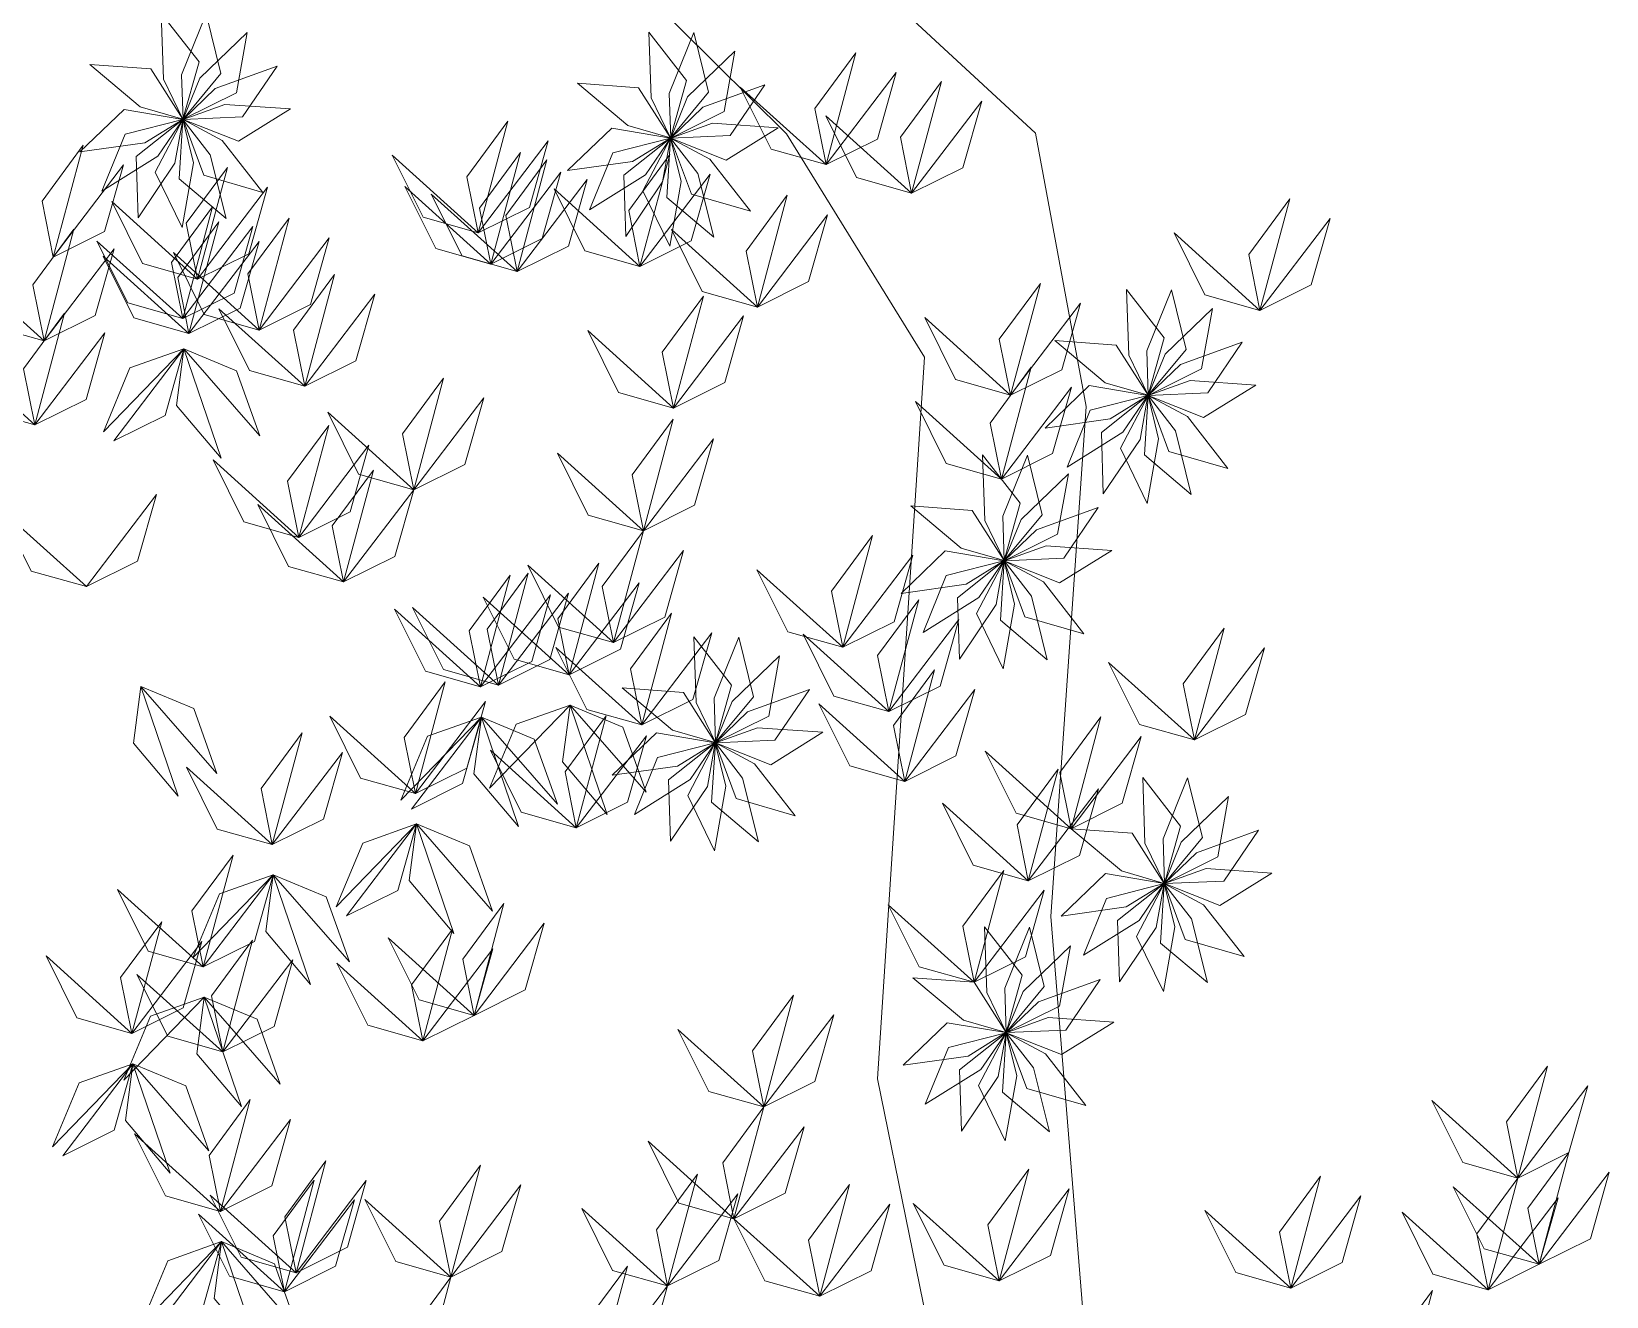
# Model space of a CAD drawing. Header units: inches. Extents: x -422522 to 22891, y -2973 to 414515.
# Drawn here: x 16794.7 to 16876.3, y 7970.2 to 8035.8 of the extents above; entities that cross this region are included whole.
import ezdxf

# ---------------------------------------------------------------- set-up
doc = ezdxf.new("R2010")
doc.units = ezdxf.units.IN
doc.header["$MEASUREMENT"] = 0
doc.layers.add('ARREDAMENTO', color=8, linetype='Continuous', lineweight=13)

msp = doc.modelspace()

# ---------------------------------------------------------------- linework, layer by layer
at = {"layer": 'ARREDAMENTO', "linetype": 'Continuous', "lineweight": 0}
for points in [[(16849.54625, 7964.78021), (16847.51588, 7989.919), (16849.34919, 8016.36218), (16846.71593, 8030.53733), (16827.95117, 8047.87453), (16817.59055, 8059.44091), (16834.32494, 8067.2425), (16870.39004, 8078.34214), (16901.96394, 8083.62151)], [(16736.04749, 7969.50318), (16744.39005, 7979.85172), (16750.78846, 7992.77194), (16755.90719, 8003.10812), (16764.26207, 8010.23279), (16780.33199, 8023.1901), (16789.96655, 8032.89881), (16801.52063, 8046.48359), (16809.88783, 8050.38439), (16820.87597, 8043.33391), (16833.82058, 8030.48787), (16840.95736, 8018.90913), (16838.52116, 7981.50231), (16841.80658, 7965.39531)]]:
    msp.add_lwpolyline(points, dxfattribs=at)
at = {"layer": 'ARREDAMENTO', "lineweight": 0}
for points in [[(16801.40986, 8036.73712), (16801.52899, 8033.33077), (16802.53293, 8031.25405), (16803.36261, 8034.22484), (16801.40986, 8036.73712)], [(16803.74043, 8036.71815), (16802.46377, 8033.55784), (16802.53624, 8031.25232), (16804.50252, 8033.62881), (16803.74043, 8036.71815)], [(16805.86179, 8035.75289), (16803.41009, 8033.38506), (16802.53855, 8031.2494), (16805.30145, 8032.62067), (16805.86179, 8035.75289)], [(16826.68426, 8035.76618), (16826.80339, 8032.35982), (16827.80732, 8030.28311), (16828.63701, 8033.2539), (16826.68426, 8035.76618)], [(16829.01482, 8035.7472), (16827.73817, 8032.58689), (16827.81063, 8030.28138), (16829.77691, 8032.65787), (16829.01482, 8035.7472)], [(16831.13618, 8034.78195), (16828.68449, 8032.41412), (16827.81295, 8030.27845), (16830.57584, 8031.64973), (16831.13618, 8034.78195)], [(16835.871, 8028.89709), (16835.28607, 8031.80324), (16837.41347, 8034.69324), (16835.871, 8028.89709)], [(16797.69951, 8034.08727), (16800.31064, 8031.89651), (16802.52571, 8031.25299), (16800.87314, 8033.85741), (16797.69951, 8034.08727)], [(16807.40714, 8034.00825), (16804.20432, 8032.84233), (16802.53948, 8031.24578), (16805.62126, 8031.37473), (16807.40714, 8034.00825)], [(16835.871, 8028.89709), (16838.52482, 8030.21814), (16839.50181, 8033.67116), (16835.871, 8028.89709)], [(16822.97391, 8033.11633), (16825.58503, 8030.92556), (16827.8001, 8030.28204), (16826.14754, 8032.88646), (16822.97391, 8033.11633)], [(16832.68154, 8033.0373), (16829.47872, 8031.87138), (16827.81388, 8030.27484), (16830.89565, 8030.40379), (16832.68154, 8033.0373)], [(16835.871, 8028.89709), (16833.01845, 8029.70383), (16831.4189, 8032.9162), (16835.871, 8028.89709)], [(16840.2982, 8027.41693), (16839.71326, 8030.32309), (16841.84067, 8033.21308), (16840.2982, 8027.41693)], [(16808.10928, 8031.78588), (16804.70914, 8032.02347), (16802.53886, 8031.2421), (16805.40665, 8030.10643), (16808.10928, 8031.78588)], [(16840.2982, 8027.41693), (16842.95202, 8028.73798), (16843.92901, 8032.191), (16840.2982, 8027.41693)], [(16797.18602, 8029.55685), (16800.56126, 8030.03139), (16802.52167, 8031.2469), (16799.48042, 8031.76151), (16797.18602, 8029.55685)], [(16798.33488, 8027.52903), (16801.2253, 8029.33538), (16802.52182, 8031.24318), (16799.5342, 8030.47631), (16798.33488, 8027.52903)], [(16800.20919, 8026.14381), (16802.11502, 8028.96963), (16802.52348, 8031.23983), (16800.10607, 8029.32409), (16800.20919, 8026.14381)], [(16802.48489, 8025.6407), (16803.07658, 8028.99739), (16802.52636, 8031.23745), (16801.09714, 8028.50408), (16802.48489, 8025.6407)], [(16804.76847, 8026.1067), (16803.94372, 8029.41384), (16802.52995, 8031.23645), (16802.33606, 8028.15808), (16804.76847, 8026.1067)], [(16806.66509, 8027.46122), (16804.56651, 8030.147), (16802.53364, 8031.237), (16803.6086, 8028.3459), (16806.66509, 8027.46122)], [(16817.83076, 8025.36218), (16817.24582, 8028.26834), (16819.37322, 8031.15833), (16817.83076, 8025.36218)], [(16833.38368, 8030.81494), (16829.98354, 8031.05252), (16827.81325, 8030.27116), (16830.68105, 8029.13549), (16833.38368, 8030.81494)], [(16840.2982, 8027.41693), (16837.44565, 8028.22367), (16835.8461, 8031.43605), (16840.2982, 8027.41693)], [(16822.46042, 8028.58591), (16825.83566, 8029.06045), (16827.79606, 8030.27596), (16824.75482, 8030.79057), (16822.46042, 8028.58591)], [(16823.60927, 8026.55809), (16826.4997, 8028.36444), (16827.79622, 8030.27223), (16824.8086, 8029.50536), (16823.60927, 8026.55809)], [(16825.48359, 8025.17287), (16827.38942, 8027.99869), (16827.79788, 8030.26889), (16825.38046, 8028.35314), (16825.48359, 8025.17287)], [(16827.75928, 8024.66976), (16828.35098, 8028.02644), (16827.80075, 8030.26651), (16826.37154, 8027.53314), (16827.75928, 8024.66976)], [(16830.04287, 8025.13575), (16829.21812, 8028.4429), (16827.80435, 8030.26551), (16827.61046, 8027.18713), (16830.04287, 8025.13575)], [(16831.93949, 8026.49028), (16829.8409, 8029.17605), (16827.80804, 8030.26605), (16828.883, 8027.37496), (16831.93949, 8026.49028)], [(16795.81086, 8024.10532), (16795.22592, 8027.01148), (16797.35332, 8029.90147), (16795.81086, 8024.10532)], [(16817.83076, 8025.36218), (16814.9782, 8026.16893), (16813.37865, 8029.3813), (16817.83076, 8025.36218)], [(16817.83076, 8025.36218), (16820.48457, 8026.68323), (16821.46157, 8030.13626), (16817.83076, 8025.36218)], [(16818.48673, 8023.7398), (16817.90179, 8026.64596), (16820.02919, 8029.53595), (16818.48673, 8023.7398)], [(16826.21951, 8023.6212), (16825.63457, 8026.52736), (16827.76197, 8029.41735), (16826.21951, 8023.6212)], [(16795.81086, 8024.10532), (16798.46468, 8025.42637), (16799.44167, 8028.87939), (16795.81086, 8024.10532)], [(16803.28965, 8022.95993), (16802.70471, 8025.86609), (16804.83211, 8028.75608), (16803.28965, 8022.95993)], [(16819.85335, 8023.35499), (16819.26842, 8026.26115), (16821.39582, 8029.15114), (16819.85335, 8023.35499)], [(16818.48673, 8023.7398), (16815.63417, 8024.54654), (16814.03462, 8027.75891), (16818.48673, 8023.7398)], [(16818.48673, 8023.7398), (16821.14054, 8025.06085), (16822.11753, 8028.51387), (16818.48673, 8023.7398)], [(16819.85335, 8023.35499), (16822.50717, 8024.67604), (16823.48416, 8028.12906), (16819.85335, 8023.35499)], [(16826.21951, 8023.6212), (16828.87332, 8024.94225), (16829.85032, 8028.39527), (16826.21951, 8023.6212)], [(16803.28965, 8022.95993), (16800.43709, 8023.76668), (16798.83754, 8026.97905), (16803.28965, 8022.95993)], [(16803.28965, 8022.95993), (16805.94346, 8024.28098), (16806.92046, 8027.734), (16803.28965, 8022.95993)], [(16819.85335, 8023.35499), (16817.0008, 8024.16174), (16815.40125, 8027.37411), (16819.85335, 8023.35499)], [(16826.21951, 8023.6212), (16823.36695, 8024.42795), (16821.7674, 8027.64032), (16826.21951, 8023.6212)], [(16832.30167, 8021.51336), (16831.71673, 8024.41952), (16833.84414, 8027.30951), (16832.30167, 8021.51336)], [(16858.35279, 8021.33725), (16857.76785, 8024.24341), (16859.89525, 8027.1334), (16858.35279, 8021.33725)], [(16802.52616, 8020.9185), (16801.94122, 8023.82466), (16804.06862, 8026.71465), (16802.52616, 8020.9185)], [(16806.48582, 8020.32159), (16805.90089, 8023.22775), (16808.02829, 8026.11774), (16806.48582, 8020.32159)], [(16832.30167, 8021.51336), (16834.95549, 8022.83441), (16835.93248, 8026.28743), (16832.30167, 8021.51336)], [(16858.35279, 8021.33725), (16861.0066, 8022.6583), (16861.9836, 8026.11133), (16858.35279, 8021.33725)], [(16795.3321, 8019.75416), (16794.74716, 8022.66032), (16796.87456, 8025.55031), (16795.3321, 8019.75416)], [(16802.84342, 8020.13943), (16802.25848, 8023.04559), (16804.38588, 8025.93558), (16802.84342, 8020.13943)], [(16802.52616, 8020.9185), (16805.17997, 8022.23955), (16806.15696, 8025.69258), (16802.52616, 8020.9185)], [(16832.30167, 8021.51336), (16829.44912, 8022.32011), (16827.84957, 8025.53248), (16832.30167, 8021.51336)], [(16858.35279, 8021.33725), (16855.50023, 8022.144), (16853.90068, 8025.35637), (16858.35279, 8021.33725)], [(16795.3321, 8019.75416), (16797.98591, 8021.07521), (16798.9629, 8024.52824), (16795.3321, 8019.75416)], [(16802.52616, 8020.9185), (16799.6736, 8021.72525), (16798.07405, 8024.93762), (16802.52616, 8020.9185)], [(16802.84342, 8020.13943), (16805.49723, 8021.46048), (16806.47423, 8024.9135), (16802.84342, 8020.13943)], [(16806.48582, 8020.32159), (16809.13964, 8021.64265), (16810.11663, 8025.09567), (16806.48582, 8020.32159)], [(16795.3321, 8019.75416), (16792.47954, 8020.56091), (16790.87999, 8023.77328), (16795.3321, 8019.75416)], [(16802.84342, 8020.13943), (16799.99086, 8020.94618), (16798.39131, 8024.15855), (16802.84342, 8020.13943)], [(16806.48582, 8020.32159), (16803.63327, 8021.12834), (16802.03372, 8024.34071), (16806.48582, 8020.32159)], [(16808.8407, 8017.41055), (16808.25576, 8020.31671), (16810.38317, 8023.2067), (16808.8407, 8017.41055)], [(16808.8407, 8017.41055), (16811.49452, 8018.7316), (16812.47151, 8022.18463), (16808.8407, 8017.41055)], [(16827.96084, 8016.27598), (16827.3759, 8019.18214), (16829.5033, 8022.07213), (16827.96084, 8016.27598)], [(16845.42711, 8016.94434), (16844.84217, 8019.8505), (16846.96957, 8022.74049), (16845.42711, 8016.94434)], [(16851.43475, 8022.42134), (16851.55388, 8019.01499), (16852.55782, 8016.93827), (16853.3875, 8019.90906), (16851.43475, 8022.42134)], [(16853.76532, 8022.40237), (16852.48866, 8019.24205), (16852.56113, 8016.93654), (16854.52741, 8019.31303), (16853.76532, 8022.40237)], [(16808.8407, 8017.41055), (16805.98815, 8018.2173), (16804.3886, 8021.42967), (16808.8407, 8017.41055)], [(16845.42711, 8016.94434), (16848.08092, 8018.26539), (16849.05792, 8021.71842), (16845.42711, 8016.94434)], [(16855.88668, 8021.43711), (16853.43498, 8019.06928), (16852.56345, 8016.93361), (16855.32634, 8018.30489), (16855.88668, 8021.43711)], [(16794.85333, 8015.40301), (16794.2684, 8018.30917), (16796.3958, 8021.19916), (16794.85333, 8015.40301)], [(16827.96084, 8016.27598), (16830.61465, 8017.59703), (16831.59165, 8021.05006), (16827.96084, 8016.27598)], [(16845.42711, 8016.94434), (16842.57455, 8017.75109), (16840.975, 8020.96346), (16845.42711, 8016.94434)], [(16794.85333, 8015.40301), (16797.50715, 8016.72406), (16798.48414, 8020.17708), (16794.85333, 8015.40301)], [(16827.96084, 8016.27598), (16825.10828, 8017.08273), (16823.50873, 8020.2951), (16827.96084, 8016.27598)], [(16847.7244, 8019.77149), (16850.33553, 8017.58073), (16852.5506, 8016.9372), (16850.89804, 8019.54162), (16847.7244, 8019.77149)], [(16857.43204, 8019.69246), (16854.22922, 8018.52654), (16852.56437, 8016.93), (16855.64615, 8017.05895), (16857.43204, 8019.69246)], [(16794.85333, 8015.40301), (16792.00078, 8016.20976), (16790.40123, 8019.42213), (16794.85333, 8015.40301)], [(16802.57852, 8019.35152), (16799.78618, 8018.35614), (16798.40465, 8015.04416), (16802.57852, 8019.35152)], [(16798.94771, 8014.57744), (16801.60152, 8015.89849), (16802.57852, 8019.35152), (16798.94771, 8014.57744)], [(16802.57852, 8019.35152), (16802.18889, 8016.41279), (16804.50447, 8013.67127), (16802.57852, 8019.35152)], [(16802.57852, 8019.35152), (16805.3146, 8018.21057), (16806.51993, 8014.83047), (16802.57852, 8019.35152)], [(16844.94834, 8012.59319), (16844.36341, 8015.49935), (16846.49081, 8018.38934), (16844.94834, 8012.59319)], [(16814.48896, 8012.03588), (16813.90402, 8014.94204), (16816.03143, 8017.83203), (16814.48896, 8012.03588)], [(16844.94834, 8012.59319), (16847.60216, 8013.91424), (16848.57915, 8017.36726), (16844.94834, 8012.59319)], [(16847.21092, 8015.24107), (16850.58616, 8015.71561), (16852.54656, 8016.93112), (16849.50532, 8017.44573), (16847.21092, 8015.24107)], [(16858.13418, 8017.4701), (16854.73403, 8017.70768), (16852.56375, 8016.92632), (16855.43154, 8015.79065), (16858.13418, 8017.4701)], [(16814.48896, 8012.03588), (16817.14278, 8013.35693), (16818.11977, 8016.80995), (16814.48896, 8012.03588)], [(16844.94834, 8012.59319), (16842.09579, 8013.39993), (16840.49624, 8016.61231), (16844.94834, 8012.59319)], [(16848.35977, 8013.21325), (16851.25019, 8015.0196), (16852.54671, 8016.92739), (16849.55909, 8016.16052), (16848.35977, 8013.21325)], [(16850.23409, 8011.82803), (16852.13991, 8014.65385), (16852.54837, 8016.92405), (16850.13096, 8015.0083), (16850.23409, 8011.82803)], [(16852.50978, 8011.32492), (16853.10147, 8014.6816), (16852.55125, 8016.92167), (16851.12203, 8014.1883), (16852.50978, 8011.32492)], [(16854.79336, 8011.79091), (16853.96862, 8015.09806), (16852.55484, 8016.92067), (16852.36095, 8013.84229), (16854.79336, 8011.79091)], [(16856.68998, 8013.14544), (16854.5914, 8015.83121), (16852.55853, 8016.92121), (16853.63349, 8014.03012), (16856.68998, 8013.14544)], [(16814.48896, 8012.03588), (16811.63641, 8012.84262), (16810.03685, 8016.05499), (16814.48896, 8012.03588)], [(16826.39377, 8009.912), (16825.80883, 8012.81816), (16827.93624, 8015.70815), (16826.39377, 8009.912)], [(16808.54077, 8009.57093), (16807.95583, 8012.47709), (16810.08324, 8015.36708), (16808.54077, 8009.57093)], [(16826.39377, 8009.912), (16829.04759, 8011.23305), (16830.02458, 8014.68607), (16826.39377, 8009.912)], [(16808.54077, 8009.57093), (16811.19459, 8010.89198), (16812.17158, 8014.345), (16808.54077, 8009.57093)], [(16826.39377, 8009.912), (16823.54122, 8010.71874), (16821.94167, 8013.93111), (16826.39377, 8009.912)], [(16808.54077, 8009.57093), (16805.68822, 8010.37767), (16804.08867, 8013.59004), (16808.54077, 8009.57093)], [(16810.85815, 8007.2618), (16810.27322, 8010.16796), (16812.40062, 8013.05795), (16810.85815, 8007.2618)], [(16843.97197, 8013.84933), (16844.0911, 8010.44297), (16845.09504, 8008.36626), (16845.92472, 8011.33705), (16843.97197, 8013.84933)], [(16846.30254, 8013.83035), (16845.02588, 8010.67004), (16845.09835, 8008.36453), (16847.06463, 8010.74102), (16846.30254, 8013.83035)], [(16848.4239, 8012.8651), (16845.9722, 8010.49727), (16845.10066, 8008.3616), (16847.86356, 8009.73288), (16848.4239, 8012.8651)], [(16797.52332, 8007.01552), (16800.17714, 8008.33657), (16801.15413, 8011.78959), (16797.52332, 8007.01552)], [(16810.85815, 8007.2618), (16813.51197, 8008.58285), (16814.48896, 8012.03588), (16810.85815, 8007.2618)], [(16797.52332, 8007.01552), (16794.67077, 8007.82227), (16793.07121, 8011.03464), (16797.52332, 8007.01552)], [(16810.85815, 8007.2618), (16808.0056, 8008.06855), (16806.40605, 8011.28092), (16810.85815, 8007.2618)], [(16840.26162, 8011.19948), (16842.87275, 8009.00871), (16845.08782, 8008.36519), (16843.43525, 8010.96961), (16840.26162, 8011.19948)], [(16849.96925, 8011.12045), (16846.76643, 8009.95453), (16845.10159, 8008.35799), (16848.18337, 8008.48694), (16849.96925, 8011.12045)], [(16824.85131, 8004.11585), (16824.26637, 8007.022), (16826.39377, 8009.912), (16824.85131, 8004.11585)], [(16836.73437, 8003.87395), (16836.14943, 8006.78011), (16838.27683, 8009.6701), (16836.73437, 8003.87395)], [(16850.67139, 8008.89809), (16847.27125, 8009.13567), (16845.10097, 8008.35431), (16847.96876, 8007.21864), (16850.67139, 8008.89809)], [(16822.54656, 8002.44566), (16821.96162, 8005.35182), (16824.08903, 8008.24181), (16822.54656, 8002.44566)], [(16824.85131, 8004.11585), (16827.50512, 8005.4369), (16828.48212, 8008.88992), (16824.85131, 8004.11585)], [(16836.73437, 8003.87395), (16839.38818, 8005.195), (16840.36518, 8008.64803), (16836.73437, 8003.87395)], [(16839.74814, 8006.66906), (16843.12337, 8007.1436), (16845.08378, 8008.35911), (16842.04253, 8008.87372), (16839.74814, 8006.66906)], [(16840.89699, 8004.64124), (16843.78741, 8006.44759), (16845.08393, 8008.35538), (16842.09631, 8007.58851), (16840.89699, 8004.64124)], [(16842.7713, 8003.25602), (16844.67713, 8006.08184), (16845.08559, 8008.35204), (16842.66818, 8006.43629), (16842.7713, 8003.25602)], [(16845.047, 8002.75291), (16845.63869, 8006.10959), (16845.08847, 8008.34966), (16843.65925, 8005.61629), (16845.047, 8002.75291)], [(16847.33058, 8003.2189), (16846.50583, 8006.52605), (16845.09206, 8008.34866), (16844.89817, 8005.27028), (16847.33058, 8003.2189)], [(16849.2272, 8004.57343), (16847.12862, 8007.2592), (16845.09575, 8008.3492), (16846.17071, 8005.45811), (16849.2272, 8004.57343)], [(16817.95103, 8001.82188), (16817.36609, 8004.72804), (16819.49349, 8007.61803), (16817.95103, 8001.82188)], [(16818.88751, 8001.91221), (16818.30257, 8004.81837), (16820.42997, 8007.70836), (16818.88751, 8001.91221)], [(16824.85131, 8004.11585), (16821.99875, 8004.92259), (16820.3992, 8008.13496), (16824.85131, 8004.11585)], [(16836.73437, 8003.87395), (16833.88181, 8004.6807), (16832.28226, 8007.89307), (16836.73437, 8003.87395)], [(16817.95103, 8001.82188), (16820.60485, 8003.14293), (16821.58184, 8006.59596), (16817.95103, 8001.82188)], [(16818.88751, 8001.91221), (16821.54132, 8003.23326), (16822.51832, 8006.68629), (16818.88751, 8001.91221)], [(16822.54656, 8002.44566), (16825.20038, 8003.76671), (16826.17737, 8007.21974), (16822.54656, 8002.44566)], [(16817.95103, 8001.82188), (16815.09848, 8002.62863), (16813.49892, 8005.841), (16817.95103, 8001.82188)], [(16818.88751, 8001.91221), (16816.03495, 8002.71896), (16814.4354, 8005.93133), (16818.88751, 8001.91221)], [(16822.54656, 8002.44566), (16819.69401, 8003.25241), (16818.09446, 8006.46478), (16822.54656, 8002.44566)], [(16839.12263, 8000.53906), (16838.53769, 8003.44522), (16840.66509, 8006.33521), (16839.12263, 8000.53906)], [(16826.31034, 7999.84513), (16825.7254, 8002.75129), (16827.8528, 8005.64128), (16826.31034, 7999.84513)], [(16839.12263, 8000.53906), (16841.77644, 8001.86011), (16842.75344, 8005.31313), (16839.12263, 8000.53906)], [(16826.31034, 7999.84513), (16828.96415, 8001.16618), (16829.94115, 8004.61921), (16826.31034, 7999.84513)], [(16829.00463, 8004.41425), (16829.12376, 8001.0079), (16830.1277, 7998.93118), (16830.95738, 8001.90197), (16829.00463, 8004.41425)], [(16831.33519, 8004.39528), (16830.05854, 8001.23497), (16830.131, 7998.92946), (16832.09728, 8001.30595), (16831.33519, 8004.39528)], [(16839.12263, 8000.53906), (16836.27007, 8001.3458), (16834.67052, 8004.55817), (16839.12263, 8000.53906)], [(16854.95491, 7999.06991), (16854.36998, 8001.97607), (16856.49738, 8004.86606), (16854.95491, 7999.06991)], [(16826.31034, 7999.84513), (16823.45778, 8000.65188), (16821.85823, 8003.86425), (16826.31034, 7999.84513)], [(16833.45656, 8003.43002), (16831.00486, 8001.0622), (16830.13332, 7998.92653), (16832.89621, 8000.2978), (16833.45656, 8003.43002)], [(16854.95491, 7999.06991), (16857.60873, 8000.39096), (16858.58572, 8003.84399), (16854.95491, 7999.06991)], [(16839.94244, 7996.91529), (16839.3575, 7999.82145), (16841.48491, 8002.71144), (16839.94244, 7996.91529)], [(16854.95491, 7999.06991), (16852.10236, 7999.87666), (16850.50281, 8003.08903), (16854.95491, 7999.06991)], [(16800.35045, 8001.84112), (16799.96082, 7998.9024), (16802.2764, 7996.16087), (16800.35045, 8001.84112)], [(16800.35045, 8001.84112), (16803.08653, 8000.70018), (16804.29186, 7997.32008), (16800.35045, 8001.84112)], [(16814.58726, 7996.28294), (16814.00233, 7999.1891), (16816.12973, 8002.07909), (16814.58726, 7996.28294)], [(16814.58726, 7996.28294), (16814.00233, 7999.1891), (16816.12973, 8002.07909), (16814.58726, 7996.28294)], [(16825.29428, 8001.76441), (16827.90541, 7999.57364), (16830.12047, 7998.93012), (16828.46791, 8001.53454), (16825.29428, 8001.76441)], [(16835.00191, 8001.68538), (16831.79909, 8000.51946), (16830.13425, 7998.92292), (16833.21602, 7999.05187), (16835.00191, 8001.68538)], [(16839.94244, 7996.91529), (16842.59626, 7998.23634), (16843.57325, 8001.68937), (16839.94244, 7996.91529)], [(16814.58726, 7996.28294), (16817.24108, 7997.60399), (16818.21807, 8001.05701), (16814.58726, 7996.28294)], [(16814.58726, 7996.28294), (16817.24108, 7997.60399), (16818.21807, 8001.05701), (16814.58726, 7996.28294)], [(16822.59892, 8000.87867), (16819.80659, 7999.8833), (16818.42505, 7996.57131), (16822.59892, 8000.87867)], [(16822.59892, 8000.87867), (16822.2093, 7997.93995), (16824.52488, 7995.19842), (16822.59892, 8000.87867)], [(16822.59892, 8000.87867), (16825.33501, 7999.73773), (16826.54033, 7996.35763), (16822.59892, 8000.87867)], [(16839.94244, 7996.91529), (16837.08989, 7997.72204), (16835.49034, 8000.93441), (16839.94244, 7996.91529)], [(16814.58726, 7996.28294), (16811.73471, 7997.08968), (16810.13516, 8000.30205), (16814.58726, 7996.28294)], [(16814.58726, 7996.28294), (16811.73471, 7997.08968), (16810.13516, 8000.30205), (16814.58726, 7996.28294)], [(16818.00339, 8000.2549), (16815.21106, 7999.25952), (16813.82952, 7995.94754), (16818.00339, 8000.2549)], [(16814.37258, 7995.48082), (16817.0264, 7996.80187), (16818.00339, 8000.2549), (16814.37258, 7995.48082)], [(16818.00339, 8000.2549), (16817.61377, 7997.31617), (16819.92935, 7994.57464), (16818.00339, 8000.2549)], [(16818.00339, 8000.2549), (16820.73948, 7999.11395), (16821.9448, 7995.73385), (16818.00339, 8000.2549)], [(16822.91938, 7994.51294), (16822.33445, 7997.41909), (16824.46185, 8000.30909), (16822.91938, 7994.51294)], [(16848.56308, 7994.4655), (16847.97814, 7997.37166), (16850.10554, 8000.26165), (16848.56308, 7994.4655)], [(16807.16195, 7993.64217), (16806.57701, 7996.54832), (16808.70441, 7999.43832), (16807.16195, 7993.64217)], [(16822.91938, 7994.51294), (16825.5732, 7995.83399), (16826.55019, 7999.28701), (16822.91938, 7994.51294)], [(16824.78079, 7997.23398), (16828.15603, 7997.70852), (16830.11643, 7998.92404), (16827.07519, 7999.43864), (16824.78079, 7997.23398)], [(16835.70405, 7999.46302), (16832.30391, 7999.7006), (16830.13363, 7998.91924), (16833.00142, 7997.78357), (16835.70405, 7999.46302)], [(16848.56308, 7994.4655), (16851.21689, 7995.78655), (16852.19389, 7999.23958), (16848.56308, 7994.4655)], [(16807.16195, 7993.64217), (16809.81577, 7994.96322), (16810.79276, 7998.41624), (16807.16195, 7993.64217)], [(16822.91938, 7994.51294), (16820.06683, 7995.31968), (16818.46728, 7998.53205), (16822.91938, 7994.51294)], [(16825.92965, 7995.20617), (16828.82007, 7997.01251), (16830.11659, 7998.92031), (16827.12897, 7998.15344), (16825.92965, 7995.20617)], [(16827.80396, 7993.82095), (16829.70979, 7996.64677), (16830.11825, 7998.91697), (16827.70083, 7997.00122), (16827.80396, 7993.82095)], [(16830.07966, 7993.31784), (16830.67135, 7996.67452), (16830.12112, 7998.91459), (16828.69191, 7996.18122), (16830.07966, 7993.31784)], [(16832.36324, 7993.78383), (16831.53849, 7997.09098), (16830.12472, 7998.91358), (16829.93083, 7995.83521), (16832.36324, 7993.78383)], [(16834.25986, 7995.13836), (16832.16128, 7997.82413), (16830.12841, 7998.91413), (16831.20337, 7996.02303), (16834.25986, 7995.13836)], [(16848.56308, 7994.4655), (16845.71052, 7995.27225), (16844.11097, 7998.48462), (16848.56308, 7994.4655)], [(16807.16195, 7993.64217), (16804.30939, 7994.44891), (16802.70984, 7997.66128), (16807.16195, 7993.64217)], [(16846.34642, 7991.76273), (16845.76148, 7994.66889), (16847.88889, 7997.55888), (16846.34642, 7991.76273)], [(16852.27343, 7997.11535), (16852.39256, 7993.709), (16853.3965, 7991.63228), (16854.22618, 7994.60307), (16852.27343, 7997.11535)], [(16854.60399, 7997.09638), (16853.32734, 7993.93607), (16853.3998, 7991.63055), (16855.36608, 7994.00704), (16854.60399, 7997.09638)], [(16846.34642, 7991.76273), (16849.00024, 7993.08378), (16849.97723, 7996.5368), (16846.34642, 7991.76273)], [(16856.72536, 7996.13112), (16854.27366, 7993.76329), (16853.40212, 7991.62763), (16856.16501, 7992.9989), (16856.72536, 7996.13112)], [(16846.34642, 7991.76273), (16843.49387, 7992.56948), (16841.89432, 7995.78185), (16846.34642, 7991.76273)], [(16814.63963, 7994.71595), (16811.84729, 7993.72058), (16810.46575, 7990.40859), (16814.63963, 7994.71595)], [(16811.00882, 7989.94188), (16813.66263, 7991.26293), (16814.63963, 7994.71595), (16811.00882, 7989.94188)], [(16814.63963, 7994.71595), (16814.25, 7991.77723), (16816.56558, 7989.0357), (16814.63963, 7994.71595)], [(16814.63963, 7994.71595), (16817.37571, 7993.57501), (16818.58104, 7990.19491), (16814.63963, 7994.71595)], [(16848.56308, 7994.4655), (16851.17421, 7992.27474), (16853.38927, 7991.63121), (16851.73671, 7994.23564), (16848.56308, 7994.4655)], [(16858.27071, 7994.38648), (16855.06789, 7993.22056), (16853.40305, 7991.62401), (16856.48482, 7991.75296), (16858.27071, 7994.38648)], [(16803.5835, 7987.3011), (16802.99857, 7990.20726), (16805.12597, 7993.09726), (16803.5835, 7987.3011)], [(16807.21431, 7992.07518), (16804.42198, 7991.0798), (16803.04044, 7987.76782), (16807.21431, 7992.07518)], [(16803.5835, 7987.3011), (16806.23732, 7988.62216), (16807.21431, 7992.07518), (16803.5835, 7987.3011)], [(16807.21431, 7992.07518), (16806.82468, 7989.13645), (16809.14027, 7986.39493), (16807.21431, 7992.07518)], [(16807.21431, 7992.07518), (16809.9504, 7990.93424), (16811.15572, 7987.55414), (16807.21431, 7992.07518)], [(16843.54091, 7986.50332), (16842.95597, 7989.40948), (16845.08337, 7992.29947), (16843.54091, 7986.50332)], [(16848.04959, 7989.93508), (16851.42483, 7990.40962), (16853.38523, 7991.62513), (16850.34399, 7992.13974), (16848.04959, 7989.93508)], [(16858.97285, 7992.16411), (16855.57271, 7992.4017), (16853.40243, 7991.62033), (16856.27022, 7990.48466), (16858.97285, 7992.16411)], [(16803.5835, 7987.3011), (16800.73095, 7988.10785), (16799.1314, 7991.32022), (16803.5835, 7987.3011)], [(16843.54091, 7986.50332), (16846.19472, 7987.82437), (16847.17171, 7991.2774), (16843.54091, 7986.50332)], [(16849.19844, 7987.90726), (16852.08887, 7989.71361), (16853.38539, 7991.62141), (16850.39777, 7990.85454), (16849.19844, 7987.90726)], [(16851.07276, 7986.52204), (16852.97859, 7989.34786), (16853.38705, 7991.61806), (16850.96963, 7989.70232), (16851.07276, 7986.52204)], [(16853.34846, 7986.01893), (16853.94015, 7989.37562), (16853.38992, 7991.61568), (16851.96071, 7988.88231), (16853.34846, 7986.01893)], [(16855.63204, 7986.48493), (16854.80729, 7989.79207), (16853.39352, 7991.61468), (16853.19963, 7988.53631), (16855.63204, 7986.48493)], [(16857.52866, 7987.83945), (16855.43008, 7990.52523), (16853.39721, 7991.61522), (16854.47217, 7988.72413), (16857.52866, 7987.83945)], [(16817.61894, 7984.78655), (16817.034, 7987.69271), (16819.1614, 7990.5827), (16817.61894, 7984.78655)], [(16843.54091, 7986.50332), (16840.68835, 7987.31007), (16839.0888, 7990.52244), (16843.54091, 7986.50332)], [(16799.88572, 7983.84762), (16799.30078, 7986.75378), (16801.42818, 7989.64377), (16799.88572, 7983.84762)], [(16817.61894, 7984.78655), (16820.27275, 7986.1076), (16821.24975, 7989.56063), (16817.61894, 7984.78655)], [(16844.07762, 7989.38304), (16844.19675, 7985.97668), (16845.20069, 7983.89997), (16846.03037, 7986.87076), (16844.07762, 7989.38304)], [(16799.88572, 7983.84762), (16802.53954, 7985.16867), (16803.51653, 7988.6217), (16799.88572, 7983.84762)], [(16804.59884, 7982.89399), (16804.01391, 7985.80015), (16806.14131, 7988.69014), (16804.59884, 7982.89399)], [(16817.61894, 7984.78655), (16814.76638, 7985.5933), (16813.16683, 7988.80567), (16817.61894, 7984.78655)], [(16814.96512, 7983.4655), (16814.38019, 7986.37166), (16816.50759, 7989.26165), (16814.96512, 7983.4655)], [(16846.40819, 7989.36406), (16845.13153, 7986.20375), (16845.204, 7983.89824), (16847.17028, 7986.27473), (16846.40819, 7989.36406)], [(16799.88572, 7983.84762), (16797.03317, 7984.65437), (16795.43361, 7987.86674), (16799.88572, 7983.84762)], [(16814.96512, 7983.4655), (16817.61894, 7984.78655), (16818.59593, 7988.23958), (16814.96512, 7983.4655)], [(16848.52955, 7988.3988), (16846.07785, 7986.03098), (16845.20632, 7983.89531), (16847.96921, 7985.26659), (16848.52955, 7988.3988)], [(16804.59884, 7982.89399), (16807.25266, 7984.21504), (16808.22965, 7987.66807), (16804.59884, 7982.89399)], [(16814.96512, 7983.4655), (16812.11257, 7984.27225), (16810.51302, 7987.48462), (16814.96512, 7983.4655)], [(16804.59884, 7982.89399), (16801.74629, 7983.70074), (16800.14674, 7986.91311), (16804.59884, 7982.89399)], [(16840.36727, 7986.73319), (16842.9784, 7984.54242), (16845.19347, 7983.8989), (16843.54091, 7986.50332), (16840.36727, 7986.73319)], [(16850.07491, 7986.65416), (16846.87208, 7985.48824), (16845.20724, 7983.8917), (16848.28902, 7984.02065), (16850.07491, 7986.65416)], [(16803.63587, 7985.73412), (16800.84353, 7984.73874), (16799.46199, 7981.42676), (16803.63587, 7985.73412)], [(16803.63587, 7985.73412), (16803.24624, 7982.79539), (16805.56182, 7980.05387), (16803.63587, 7985.73412)], [(16803.63587, 7985.73412), (16806.37195, 7984.59318), (16807.57728, 7981.21307), (16803.63587, 7985.73412)], [(16832.63251, 7980.03666), (16832.04757, 7982.94281), (16834.17497, 7985.83281), (16832.63251, 7980.03666)], [(16832.63251, 7980.03666), (16835.28633, 7981.35771), (16836.26332, 7984.81073), (16832.63251, 7980.03666)], [(16850.77705, 7984.4318), (16847.3769, 7984.66938), (16845.20662, 7983.88802), (16848.07441, 7982.75235), (16850.77705, 7984.4318)], [(16832.63251, 7980.03666), (16829.77996, 7980.8434), (16828.1804, 7984.05577), (16832.63251, 7980.03666)], [(16839.85379, 7982.20277), (16843.22903, 7982.6773), (16845.18943, 7983.89282), (16842.14819, 7984.40742), (16839.85379, 7982.20277)], [(16841.00264, 7980.17495), (16843.89306, 7981.9813), (16845.18958, 7983.88909), (16842.20196, 7983.12222), (16841.00264, 7980.17495)], [(16842.87696, 7978.78973), (16844.78278, 7981.61555), (16845.19124, 7983.88575), (16842.77383, 7981.97), (16842.87696, 7978.78973)], [(16845.15265, 7978.28662), (16845.74434, 7981.6433), (16845.19412, 7983.88337), (16843.7649, 7981.15), (16845.15265, 7978.28662)], [(16847.43623, 7978.75261), (16846.61149, 7982.05976), (16845.19771, 7983.88237), (16845.00382, 7980.80399), (16847.43623, 7978.75261)], [(16849.33285, 7980.10714), (16847.23427, 7982.79291), (16845.2014, 7983.88291), (16846.27636, 7980.99182), (16849.33285, 7980.10714)], [(16799.93808, 7982.28064), (16797.14575, 7981.28526), (16795.76421, 7977.97328), (16799.93808, 7982.28064)], [(16796.30727, 7977.50656), (16798.96109, 7978.82761), (16799.93808, 7982.28064), (16796.30727, 7977.50656)], [(16799.93808, 7982.28064), (16799.54846, 7979.34191), (16801.86404, 7976.60039), (16799.93808, 7982.28064)], [(16799.93808, 7982.28064), (16802.67417, 7981.13969), (16803.87949, 7977.75959), (16799.93808, 7982.28064)], [(16871.71481, 7976.35354), (16871.12987, 7979.2597), (16873.25727, 7982.14969), (16871.71481, 7976.35354)], [(16804.47995, 7974.61957), (16803.89501, 7977.52573), (16806.02241, 7980.41572), (16804.47995, 7974.61957)], [(16871.71481, 7976.35354), (16874.36862, 7977.67459), (16875.34562, 7981.12762), (16871.71481, 7976.35354)], [(16831.09005, 7974.24051), (16830.50511, 7977.14666), (16832.63251, 7980.03666), (16831.09005, 7974.24051)], [(16871.71481, 7976.35354), (16868.86225, 7977.16029), (16867.2627, 7980.37266), (16871.71481, 7976.35354)], [(16804.47995, 7974.61957), (16807.13376, 7975.94062), (16808.11076, 7979.39364), (16804.47995, 7974.61957)], [(16831.09005, 7974.24051), (16833.74386, 7975.56156), (16834.72085, 7979.01458), (16831.09005, 7974.24051)], [(16804.47995, 7974.61957), (16801.62739, 7975.42632), (16800.02784, 7978.63869), (16804.47995, 7974.61957)], [(16831.09005, 7974.24051), (16828.23749, 7975.04725), (16826.63794, 7978.25962), (16831.09005, 7974.24051)], [(16808.39932, 7971.44177), (16807.81438, 7974.34793), (16809.94178, 7977.23792), (16808.39932, 7971.44177)], [(16872.82616, 7971.87844), (16872.24122, 7974.7846), (16874.36862, 7977.67459), (16872.82616, 7971.87844)], [(16816.41255, 7971.21788), (16815.82761, 7974.12404), (16817.95502, 7977.01403), (16816.41255, 7971.21788)], [(16827.65259, 7970.75927), (16827.06765, 7973.66543), (16829.19505, 7976.55542), (16827.65259, 7970.75927)], [(16844.83854, 7971.0194), (16844.2536, 7973.92556), (16846.38101, 7976.81555), (16844.83854, 7971.0194)], [(16859.95083, 7970.64743), (16859.36589, 7973.55359), (16861.49329, 7976.44358), (16859.95083, 7970.64743)], [(16870.17234, 7970.55739), (16869.58741, 7973.46355), (16871.71481, 7976.35354), (16870.17234, 7970.55739)], [(16872.82616, 7971.87844), (16875.47997, 7973.19949), (16876.45697, 7976.65252), (16872.82616, 7971.87844)], [(16807.7885, 7970.4531), (16807.20357, 7973.35925), (16809.33097, 7976.24925), (16807.7885, 7970.4531)], [(16808.39932, 7971.44177), (16811.05314, 7972.76282), (16812.03013, 7976.21584), (16808.39932, 7971.44177)], [(16816.41255, 7971.21788), (16819.06637, 7972.53893), (16820.04336, 7975.99196), (16816.41255, 7971.21788)], [(16827.65259, 7970.75927), (16830.3064, 7972.08032), (16831.2834, 7975.53334), (16827.65259, 7970.75927)], [(16835.54215, 7970.22139), (16834.95721, 7973.12755), (16837.08462, 7976.01754), (16835.54215, 7970.22139)], [(16844.83854, 7971.0194), (16847.49236, 7972.34045), (16848.46935, 7975.79348), (16844.83854, 7971.0194)], [(16872.82616, 7971.87844), (16869.9736, 7972.68519), (16868.37405, 7975.89756), (16872.82616, 7971.87844)], [(16808.39932, 7971.44177), (16805.54677, 7972.24851), (16803.94721, 7975.46088), (16808.39932, 7971.44177)], [(16807.7885, 7970.4531), (16810.44232, 7971.77415), (16811.41931, 7975.22717), (16807.7885, 7970.4531)], [(16816.41255, 7971.21788), (16813.56, 7972.02463), (16811.96044, 7975.237), (16816.41255, 7971.21788)], [(16827.65259, 7970.75927), (16824.80003, 7971.56602), (16823.20048, 7974.77839), (16827.65259, 7970.75927)], [(16835.54215, 7970.22139), (16838.19597, 7971.54244), (16839.17296, 7974.99546), (16835.54215, 7970.22139)], [(16844.83854, 7971.0194), (16841.98599, 7971.82615), (16840.38644, 7975.03852), (16844.83854, 7971.0194)], [(16859.95083, 7970.64743), (16862.60464, 7971.96848), (16863.58164, 7975.42151), (16859.95083, 7970.64743)], [(16870.17234, 7970.55739), (16872.82616, 7971.87844), (16873.80315, 7975.33147), (16870.17234, 7970.55739)], [(16807.7885, 7970.4531), (16804.93595, 7971.25984), (16803.3364, 7974.47221), (16807.7885, 7970.4531)], [(16835.54215, 7970.22139), (16832.6896, 7971.02814), (16831.09005, 7974.24051), (16835.54215, 7970.22139)], [(16859.95083, 7970.64743), (16857.09827, 7971.45418), (16855.49872, 7974.66655), (16859.95083, 7970.64743)], [(16870.17234, 7970.55739), (16867.31979, 7971.36414), (16865.72024, 7974.57651), (16870.17234, 7970.55739)], [(16804.53231, 7973.05258), (16801.73997, 7972.05721), (16800.35844, 7968.74522), (16804.53231, 7973.05258)], [(16800.9015, 7968.27851), (16803.55532, 7969.59956), (16804.53231, 7973.05258), (16800.9015, 7968.27851)], [(16804.53231, 7973.05258), (16804.14268, 7970.11386), (16806.45827, 7967.37233), (16804.53231, 7973.05258)], [(16804.53231, 7973.05258), (16807.26839, 7971.91164), (16808.47372, 7968.53154), (16804.53231, 7973.05258)], [(16824.02178, 7965.98519), (16823.43684, 7968.89135), (16825.56425, 7971.78134), (16824.02178, 7965.98519)], [(16814.87009, 7965.42173), (16814.28515, 7968.32789), (16816.41255, 7971.21788), (16814.87009, 7965.42173)], [(16824.02178, 7965.98519), (16826.6756, 7967.30624), (16827.65259, 7970.75927), (16824.02178, 7965.98519)], [(16865.74722, 7964.72253), (16865.16228, 7967.62869), (16867.28968, 7970.51868), (16865.74722, 7964.72253)]]:
    msp.add_lwpolyline(points, dxfattribs=at)

doc.saveas('drawing.dxf')
